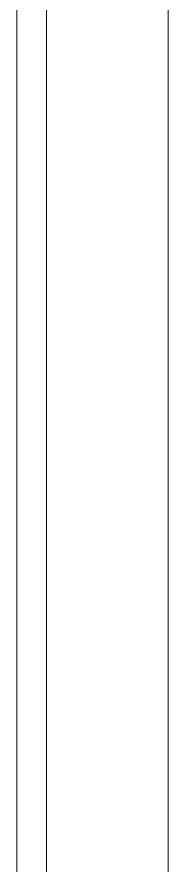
# Model space of a CAD drawing. Header units: millimetres. Extents: x -46169 to 135069, y -86316 to 18123.
# Drawn here: x 115167 to 115249, y -80975.9 to -80516.5 of the extents above; entities that cross this region are included whole.
import ezdxf

# ---------------------------------------------------------------- set-up
doc = ezdxf.new("R2010")
doc.units = ezdxf.units.MM
doc.header["$MEASUREMENT"] = 0
doc.linetypes.add('Wipeout_Contour', pattern=[1000, 0, -1000])
doc.layers.add('New_ArchiCAD Doors', color=7, linetype='Continuous')
doc.layers.add('New_ArchiCAD Doors_Pen_No__63', color=7, linetype='Continuous', lineweight=20, true_color=0x606060)

# ---------------------------------------------------------------- blocks, each defined once
blk = doc.blocks.new('Section Elem_67_3', base_point=(188935.42, -81480.18))
at = {"color": 254, "linetype": 'Wipeout_Contour', "lineweight": 0, "ltscale": 562070.399051}
blk.add_wipeout([(115248.97, -79356.18), (115182.97, -79422.18), (115182.97, -81480.18), (115248.97, -81480.18)], dxfattribs=at).dxf.layer = 'New_ArchiCAD Doors'
at = {"layer": 'New_ArchiCAD Doors_Pen_No__63', "linetype": 'Continuous'}
blk.add_line((115248.97, -81480.18), (115248.97, -79356.18), dxfattribs=at)
at = {"color": 254, "linetype": 'Wipeout_Contour', "lineweight": 0, "ltscale": 561981.309088}
blk.add_wipeout([(115166.97, -79429.18), (115166.97, -81480.18), (115182.97, -81480.18), (115182.97, -79429.18)], dxfattribs=at).dxf.layer = 'New_ArchiCAD Doors'
at = {"layer": 'New_ArchiCAD Doors_Pen_No__63', "linetype": 'Continuous'}
for p, q in [((115182.97, -79422.18), (115182.97, -81480.18)), ((115166.97, -79429.18), (115166.97, -81480.18))]:
    blk.add_line(p, q, dxfattribs=at)

msp = doc.modelspace()

# ---------------------------------------------------------------- block references
at = {"layer": 'New_ArchiCAD Doors'}
msp.add_blockref('Section Elem_67_3', (188935.42, -81480.18), dxfattribs=at)

doc.saveas('drawing.dxf')
